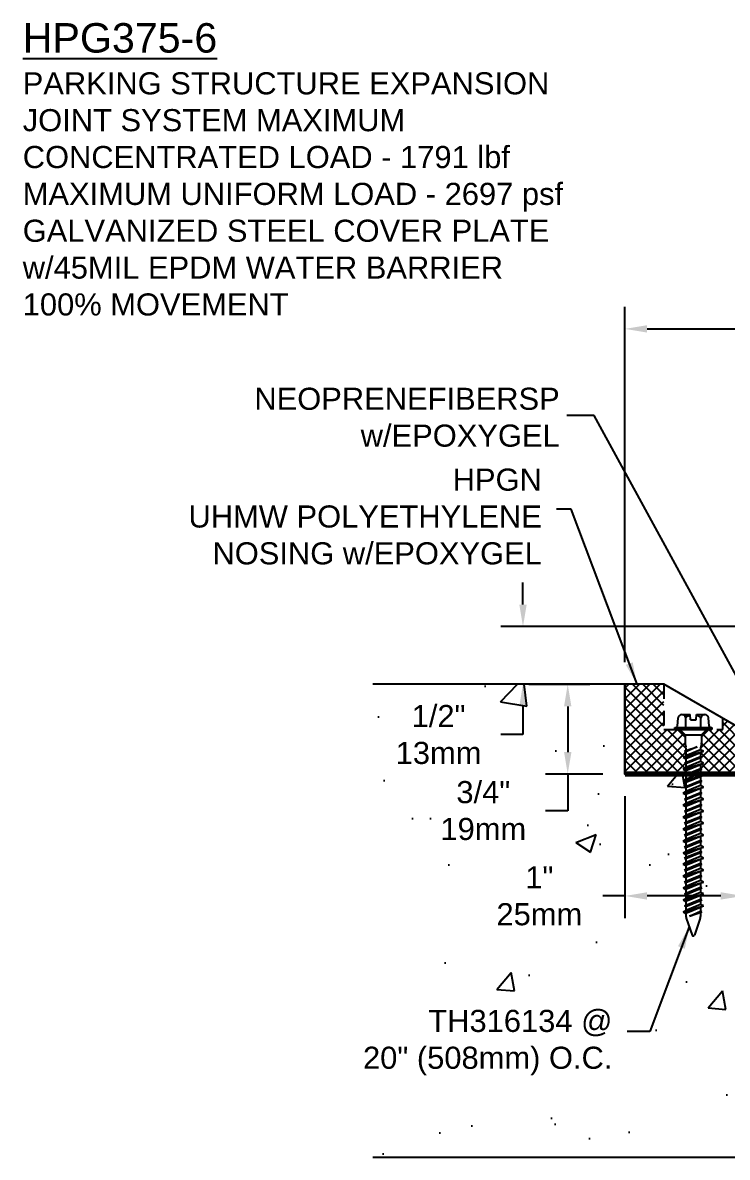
# Model space of a CAD drawing. Extents: x -4.7 to 45, y 0 to 12.
# Drawn here: x -4.72 to 1.26, y 2.34 to 11.96 of the extents above; entities that cross this region are included whole.
import ezdxf

# ---------------------------------------------------------------- set-up
doc = ezdxf.new("R2010")
doc.units = 0
doc.header["$MEASUREMENT"] = 0
doc.linetypes.add('HIDDEN', pattern=[0.375, 0.25, -0.125])
doc.layers.get('0').update_dxf_attribs({"linetype": 'CONTINUOUS'})
doc.layers.get('DEFPOINTS').update_dxf_attribs({"linetype": 'CONTINUOUS'})
for name, color, linetype in [('ANCHORS', 4, 'CONTINUOUS'), ('CONDITIONS', 1, 'CONTINUOUS'), ('DIMENSIONS', 3, 'CONTINUOUS'), ('FILLERS', 2, 'CONTINUOUS'), ('TEXT', 2, 'CONTINUOUS')]:
    doc.layers.add(name, color=color, linetype=linetype)
doc.styles.add('ARIAL', font='ARIAL.TTF')
doc.dimstyles.new('ARIAL', dxfattribs={"dimtxt": 0.1875, "dimasz": 0.1875, "dimexe": 0.1875, "dimexo": 0.1875, "dimgap": 0.1875, "dimtad": 0, "dimtih": 1, "dimtoh": 1, "dimdec": 4, "dimzin": 0, "dimtxsty": 'ARIAL', "dimcen": 0.09, "dimazin": 3, "dimtfac": 1, "dimtdec": 4, "dimtofl": 0, "dimtmove": 0, "dimatfit": 3, "dimtolj": 1, "dimtzin": 0})

# ---------------------------------------------------------------- blocks, each defined once
blk = doc.blocks.new('*D9')
at = {"layer": 'DEFPOINTS', "color": 0}
for p in [(17.8912, 9.3638), (17.8912, 6.5877), (0.3939, 6.3498)]:
    blk.add_point(p, dxfattribs=at)
at = {"layer": 'DIMENSIONS', "color": 0}
for p, q in [((0.3939, 6.5373), (0.3939, 9.5513)), ((17.8912, 6.7752), (17.8912, 9.5513)), ((0.5814, 9.3638), (8.4962, 9.3638)), ((17.7037, 9.3638), (9.7889, 9.3638))]:
    blk.add_line(p, q, dxfattribs=at)
for points in [[(0.5814, 9.395), (0.5814, 9.3325), (0.3939, 9.3638)], [(17.7037, 9.395), (17.7037, 9.3325), (17.8912, 9.3638)]]:
    blk.add_solid(points, dxfattribs=at)
at = {"layer": 'DIMENSIONS', "color": 0, "insert": (9.1425, 9.3638), "char_height": 0.1875, "attachment_point": 5, "style": 'ARIAL'}
blk.add_mtext('\\A1;1\'-5 1/2"\\P445mm', dxfattribs=at)
blk = doc.blocks.new('*D14')
at = {"layer": 'DEFPOINTS', "color": 0}
for p in [(-0.4716, 6.8383), (10.1435, 6.8383), (-0.6088, 6.3498)]:
    blk.add_point(p, dxfattribs=at)
at = {"layer": 'DIMENSIONS', "color": 0}
for p, q in [((-0.4716, 7.0258), (-0.4716, 7.2133)), ((9.956, 6.8383), (-0.6591, 6.8383)), ((-0.4213, 6.3498), (-0.2841, 6.3498)), ((-0.4716, 6.1623), (-0.4716, 5.9226)), ((-0.4716, 5.9226), (-0.6591, 5.9226))]:
    blk.add_line(p, q, dxfattribs=at)
for points in [[(-0.5028, 7.0258), (-0.4403, 7.0258), (-0.4716, 6.8383)], [(-0.5028, 6.1623), (-0.4403, 6.1623), (-0.4716, 6.3498)]]:
    blk.add_solid(points, dxfattribs=at)
at = {"layer": 'DIMENSIONS', "color": 0, "insert": (-1.1877, 5.9226), "char_height": 0.1875, "attachment_point": 5, "style": 'ARIAL'}
blk.add_mtext('\\A1;{1/2"}\\P{13mm}', dxfattribs=at)
blk = doc.blocks.new('*D15')
at = {"layer": 'DEFPOINTS', "color": 0}
for p in [(-0.6088, 6.3498), (-0.0919, 6.3498), (0.3939, 5.5877)]:
    blk.add_point(p, dxfattribs=at)
at = {"layer": 'DIMENSIONS', "color": 0}
for p, q in [((-0.4213, 6.3498), (0.0956, 6.3498)), ((-0.0919, 6.1623), (-0.0919, 5.7752)), ((0.2064, 5.5877), (-0.2794, 5.5877)), ((-0.0919, 5.5877), (-0.0919, 5.2774)), ((-0.0919, 5.2774), (-0.2794, 5.2774))]:
    blk.add_line(p, q, dxfattribs=at)
for points in [[(-0.1231, 6.1623), (-0.0606, 6.1623), (-0.0919, 6.3498)], [(-0.1231, 5.7752), (-0.0606, 5.7752), (-0.0919, 5.5877)]]:
    blk.add_solid(points, dxfattribs=at)
at = {"layer": 'DIMENSIONS', "color": 0, "insert": (-0.808, 5.2774), "char_height": 0.1875, "attachment_point": 5, "style": 'ARIAL'}
blk.add_mtext('\\A1;{3/4"}\\P{19mm}', dxfattribs=at)
blk = doc.blocks.new('TH316134')
for p, q in [((-0.1352, 0.029), (-0.129, 0.1001)), ((-0.0968, 0.1275), (-0.0272, 0.1275)), ((-0.0645, 0.0187), (-0.0645, 0.1001)), ((-0.0232, 0.0825), (-0.0272, 0.1275)), ((0.0233, 0.0825), (0.0272, 0.1275)), ((0.0272, 0.1275), (0.0967, 0.1275)), ((0.0645, 0.0187), (0.0645, 0.1001)), ((0.1352, 0.029), (0.129, 0.1001)), ((-0.1568, 0), (-0.1568, 0.0187)), ((-0.1568, 0.0187), (0.1568, 0.0187)), ((-0.1568, 0), (0.1568, 0)), ((-0.1148, 0), (-0.0698, -0.045)), ((-0.0232, 0.0825), (0.0233, 0.0825)), ((0.1148, 0), (0.0698, -0.045)), ((0.1568, 0.0187), (0.1568, 0)), ((-0.0698, -0.045), (-0.0698, -0.1121)), ((-0.0698, -0.045), (0.0698, -0.045)), ((0.0698, -0.045), (0.0698, -0.1121)), ((-0.0862, -0.2344), (0.0863, -0.1836)), ((-0.0737, -0.1836), (0.0321, -0.1471)), ((-0.0737, -0.1836), (-0.0623, -0.1774)), ((-0.0737, -0.1836), (-0.0623, -0.1898)), ((-0.0687, -0.1217), (-0.0633, -0.1477)), ((-0.0623, -0.1774), (0.0321, -0.1471)), ((0.0321, -0.1471), (-0.0623, -0.1898)), ((-0.0623, -0.1573), (-0.0623, -0.1774)), ((0.0623, -0.1707), (-0.0623, -0.2215)), ((-0.0623, -0.1898), (-0.0623, -0.2215)), ((0.0623, -0.1573), (0.0623, -0.1707)), ((0.0863, -0.1836), (0.0623, -0.1707)), ((0.0863, -0.1836), (0.0623, -0.1965)), ((0.0687, -0.1217), (0.0633, -0.1477)), ((-0.0862, -0.2344), (-0.0623, -0.2215)), ((-0.0862, -0.2344), (-0.0623, -0.2473)), ((-0.0862, -0.3359), (0.0863, -0.2852)), ((-0.0737, -0.2852), (0.0737, -0.2344)), ((-0.0737, -0.2852), (-0.0623, -0.279)), ((-0.0737, -0.2852), (-0.0623, -0.2913)), ((0.0623, -0.1965), (-0.0623, -0.2473)), ((-0.0623, -0.279), (0.0623, -0.2282)), ((0.0623, -0.2405), (-0.0623, -0.2913)), ((-0.0623, -0.2473), (-0.0623, -0.279)), ((0.0623, -0.2722), (-0.0623, -0.323)), ((0.0623, -0.1965), (0.0623, -0.2282)), ((0.0737, -0.2344), (0.0623, -0.2282)), ((0.0737, -0.2344), (0.0623, -0.2405)), ((0.0623, -0.2405), (0.0623, -0.2722)), ((0.0863, -0.2852), (0.0623, -0.2722)), ((0.0863, -0.2852), (0.0623, -0.2981)), ((-0.0862, -0.3359), (-0.0623, -0.323)), ((-0.0862, -0.3359), (-0.0623, -0.3489)), ((-0.0737, -0.3867), (0.0737, -0.3359)), ((-0.0737, -0.3867), (-0.0623, -0.3806)), ((-0.0623, -0.2913), (-0.0623, -0.323)), ((0.0623, -0.2981), (-0.0623, -0.3489)), ((-0.0623, -0.3806), (0.0623, -0.3298)), ((0.0623, -0.3421), (-0.0623, -0.3929)), ((-0.0623, -0.3489), (-0.0623, -0.3806)), ((0.0623, -0.3738), (-0.0623, -0.4246)), ((0.0623, -0.2981), (0.0623, -0.3298)), ((0.0737, -0.3359), (0.0623, -0.3298)), ((0.0737, -0.3359), (0.0623, -0.3421)), ((0.0623, -0.3421), (0.0623, -0.3738)), ((0.0863, -0.3867), (0.0623, -0.3738)), ((-0.0862, -0.4375), (0.0863, -0.3867)), ((-0.0862, -0.4375), (-0.0623, -0.4246)), ((-0.0862, -0.4375), (-0.0623, -0.4504)), ((-0.0737, -0.3867), (-0.0623, -0.3929)), ((-0.0737, -0.4883), (0.0737, -0.4375)), ((-0.0623, -0.3929), (-0.0623, -0.4246)), ((0.0623, -0.3996), (-0.0623, -0.4504)), ((-0.0623, -0.4821), (0.0623, -0.4313)), ((0.0623, -0.4437), (-0.0623, -0.4944)), ((-0.0623, -0.4504), (-0.0623, -0.4821)), ((0.0623, -0.4754), (-0.0623, -0.5261)), ((0.0863, -0.3867), (0.0623, -0.3996)), ((0.0623, -0.3996), (0.0623, -0.4313)), ((0.0737, -0.4375), (0.0623, -0.4313)), ((0.0737, -0.4375), (0.0623, -0.4437)), ((0.0623, -0.4437), (0.0623, -0.4754)), ((0.0863, -0.4883), (0.0623, -0.4754)), ((-0.0862, -0.5391), (0.0863, -0.4883)), ((-0.0862, -0.5391), (-0.0623, -0.5261)), ((-0.0862, -0.5391), (-0.0623, -0.552)), ((-0.0737, -0.4883), (-0.0623, -0.4821)), ((-0.0737, -0.4883), (-0.0623, -0.4944)), ((-0.0737, -0.5898), (0.0737, -0.5391)), ((-0.0623, -0.4944), (-0.0623, -0.5261)), ((0.0623, -0.5012), (-0.0623, -0.552)), ((-0.0623, -0.5837), (0.0623, -0.5329)), ((0.0623, -0.5452), (-0.0623, -0.596)), ((-0.0623, -0.552), (-0.0623, -0.5837)), ((0.0623, -0.5769), (-0.0623, -0.6277)), ((0.0863, -0.4883), (0.0623, -0.5012)), ((0.0623, -0.5012), (0.0623, -0.5329)), ((0.0737, -0.5391), (0.0623, -0.5329)), ((0.0737, -0.5391), (0.0623, -0.5452)), ((0.0623, -0.5452), (0.0623, -0.5769)), ((0.0863, -0.5898), (0.0623, -0.5769)), ((-0.0862, -0.6406), (0.0863, -0.5898)), ((-0.0862, -0.6406), (-0.0623, -0.6277)), ((-0.0862, -0.6406), (-0.0623, -0.6535)), ((-0.0737, -0.5898), (-0.0623, -0.5837)), ((-0.0737, -0.5898), (-0.0623, -0.596)), ((-0.0737, -0.6914), (0.0737, -0.6406)), ((-0.0623, -0.596), (-0.0623, -0.6277)), ((0.0623, -0.6028), (-0.0623, -0.6535)), ((-0.0623, -0.6852), (0.0623, -0.6345)), ((0.0623, -0.6468), (-0.0623, -0.6976)), ((-0.0623, -0.6535), (-0.0623, -0.6852)), ((0.0863, -0.5898), (0.0623, -0.6028)), ((0.0623, -0.6028), (0.0623, -0.6345)), ((0.0737, -0.6406), (0.0623, -0.6345)), ((0.0737, -0.6406), (0.0623, -0.6468)), ((0.0623, -0.6468), (0.0623, -0.6785)), ((-0.0862, -0.7422), (0.0863, -0.6914)), ((-0.0862, -0.7422), (-0.0623, -0.7293)), ((-0.0862, -0.7422), (-0.0623, -0.7551)), ((-0.0737, -0.6914), (-0.0623, -0.6852)), ((-0.0737, -0.6914), (-0.0623, -0.6976)), ((-0.0737, -0.793), (0.0737, -0.7422)), ((0.0623, -0.6785), (-0.0623, -0.7293)), ((-0.0623, -0.6976), (-0.0623, -0.7293)), ((0.0623, -0.7043), (-0.0623, -0.7551)), ((-0.0623, -0.7868), (0.0623, -0.736)), ((0.0623, -0.7484), (-0.0623, -0.7991)), ((-0.0623, -0.7551), (-0.0623, -0.7868)), ((0.0863, -0.6914), (0.0623, -0.6785)), ((0.0863, -0.6914), (0.0623, -0.7043)), ((0.0623, -0.7043), (0.0623, -0.736)), ((0.0737, -0.7422), (0.0623, -0.736)), ((0.0737, -0.7422), (0.0623, -0.7484)), ((0.0623, -0.7484), (0.0623, -0.78)), ((-0.0862, -0.8437), (0.0863, -0.793)), ((-0.0862, -0.8437), (-0.0623, -0.8308)), ((-0.0862, -0.8437), (-0.0623, -0.8567)), ((-0.0737, -0.793), (-0.0623, -0.7868)), ((-0.0737, -0.793), (-0.0623, -0.7991)), ((-0.0737, -0.8945), (0.0737, -0.8437)), ((0.0623, -0.78), (-0.0623, -0.8308)), ((-0.0623, -0.7991), (-0.0623, -0.8308)), ((0.0623, -0.8059), (-0.0623, -0.8567)), ((-0.0623, -0.8884), (0.0623, -0.8376)), ((0.0623, -0.8499), (-0.0623, -0.9007)), ((-0.0623, -0.8567), (-0.0623, -0.8884)), ((0.0863, -0.793), (0.0623, -0.78)), ((0.0863, -0.793), (0.0623, -0.8059)), ((0.0623, -0.8059), (0.0623, -0.8376)), ((0.0737, -0.8437), (0.0623, -0.8376)), ((0.0737, -0.8437), (0.0623, -0.8499)), ((0.0623, -0.8499), (0.0623, -0.8816)), ((-0.0862, -0.9453), (0.0863, -0.8945)), ((-0.0862, -0.9453), (-0.0623, -0.9324)), ((-0.0862, -0.9453), (-0.0623, -0.9582)), ((-0.0737, -0.8945), (-0.0623, -0.8884)), ((-0.0737, -0.8945), (-0.0623, -0.9007)), ((-0.0737, -0.9961), (0.0737, -0.9453)), ((0.0623, -0.8816), (-0.0623, -0.9324)), ((-0.0623, -0.9007), (-0.0623, -0.9324)), ((0.0623, -0.9075), (-0.0623, -0.9582)), ((-0.0623, -0.9899), (0.0623, -0.9391)), ((0.0623, -0.9515), (-0.0623, -1.0023)), ((-0.0623, -0.9582), (-0.0623, -0.9899)), ((0.0863, -0.8945), (0.0623, -0.8816)), ((0.0863, -0.8945), (0.0623, -0.9075)), ((0.0623, -0.9075), (0.0623, -0.9391)), ((0.0737, -0.9453), (0.0623, -0.9391)), ((0.0737, -0.9453), (0.0623, -0.9515)), ((0.0623, -0.9515), (0.0623, -0.9832)), ((-0.0862, -1.0469), (0.0863, -0.9961)), ((-0.0862, -1.0469), (-0.0623, -1.034)), ((-0.0862, -1.0469), (-0.0623, -1.0598)), ((-0.0737, -0.9961), (-0.0623, -0.9899)), ((-0.0737, -0.9961), (-0.0623, -1.0023)), ((-0.0737, -1.0898), (0.0737, -1.0391)), ((0.0623, -0.9832), (-0.0623, -1.034)), ((-0.0623, -1.0023), (-0.0623, -1.034)), ((0.0623, -1.009), (-0.0623, -1.0598)), ((-0.0623, -1.0837), (0.0623, -1.0329)), ((0.0623, -1.0452), (-0.0623, -1.096)), ((-0.0623, -1.052), (-0.0623, -1.0837)), ((0.0863, -0.9961), (0.0623, -0.9832)), ((0.0863, -0.9961), (0.0623, -1.009)), ((0.0623, -1.0012), (0.0623, -1.0329)), ((0.0737, -1.0391), (0.0623, -1.0329)), ((0.0737, -1.0391), (0.0623, -1.0452)), ((0.0623, -1.0452), (0.0623, -1.0769)), ((-0.0862, -1.1406), (0.0863, -1.0898)), ((-0.0862, -1.1406), (-0.0623, -1.1277)), ((-0.0862, -1.1406), (-0.0623, -1.1535)), ((-0.0737, -1.0898), (-0.0623, -1.0837)), ((-0.0737, -1.0898), (-0.0623, -1.096)), ((-0.0737, -1.1914), (0.0737, -1.1406)), ((0.0623, -1.0769), (-0.0623, -1.1277)), ((-0.0623, -1.096), (-0.0623, -1.1277)), ((0.0623, -1.1028), (-0.0623, -1.1535)), ((-0.0623, -1.1852), (0.0623, -1.1345)), ((0.0623, -1.1468), (-0.0623, -1.1976)), ((-0.0623, -1.1535), (-0.0623, -1.1852)), ((0.0863, -1.0898), (0.0623, -1.0769)), ((0.0863, -1.0898), (0.0623, -1.1028)), ((0.0623, -1.1028), (0.0623, -1.1345)), ((0.0737, -1.1406), (0.0623, -1.1345)), ((0.0737, -1.1406), (0.0623, -1.1468)), ((0.0623, -1.1468), (0.0623, -1.1785)), ((-0.0862, -1.2422), (0.0863, -1.1914)), ((-0.0862, -1.2422), (-0.0623, -1.2293)), ((-0.0862, -1.2422), (-0.0623, -1.2551)), ((-0.0737, -1.1914), (-0.0623, -1.1852)), ((-0.0737, -1.1914), (-0.0623, -1.1976)), ((-0.0737, -1.293), (0.0737, -1.2422)), ((0.0623, -1.1785), (-0.0623, -1.2293)), ((-0.0623, -1.1976), (-0.0623, -1.2293)), ((0.0623, -1.2043), (-0.0623, -1.2551)), ((-0.0623, -1.2868), (0.0623, -1.236)), ((0.0623, -1.2484), (-0.0623, -1.2991)), ((0.0863, -1.1914), (0.0623, -1.1785)), ((0.0863, -1.1914), (0.0623, -1.2043)), ((0.0623, -1.2043), (0.0623, -1.236)), ((0.0737, -1.2422), (0.0623, -1.236)), ((0.0737, -1.2422), (0.0623, -1.2484)), ((0.0623, -1.2484), (0.0623, -1.28)), ((-0.0862, -1.3437), (0.0863, -1.293)), ((-0.0862, -1.3437), (-0.0623, -1.3308)), ((-0.0862, -1.3437), (-0.0623, -1.3567)), ((-0.0737, -1.293), (-0.0623, -1.2868)), ((-0.0737, -1.293), (-0.0623, -1.2991)), ((-0.0737, -1.3945), (0.0737, -1.3437)), ((-0.0623, -1.2551), (-0.0623, -1.2868)), ((0.0623, -1.28), (-0.0623, -1.3308)), ((-0.0623, -1.2991), (-0.0623, -1.3308)), ((0.0623, -1.3059), (-0.0623, -1.3567)), ((-0.0623, -1.3884), (0.0623, -1.3376)), ((0.0863, -1.293), (0.0623, -1.28)), ((0.0863, -1.293), (0.0623, -1.3059)), ((0.0623, -1.3059), (0.0623, -1.3376)), ((0.0737, -1.3437), (0.0623, -1.3376)), ((0.0737, -1.3437), (0.0623, -1.3499)), ((-0.0862, -1.4453), (0.0863, -1.3945)), ((-0.0862, -1.4453), (-0.0623, -1.4324)), ((-0.0737, -1.3945), (-0.0623, -1.3884)), ((-0.0737, -1.3945), (-0.0623, -1.4007)), ((0.0623, -1.3499), (-0.0623, -1.4007)), ((-0.0623, -1.3567), (-0.0623, -1.3884)), ((0.0623, -1.3816), (-0.0623, -1.4324)), ((-0.0623, -1.4007), (-0.0623, -1.4324)), ((0.0623, -1.4075), (-0.0623, -1.4582)), ((-0.0623, -1.4899), (0.0623, -1.4391)), ((0.0623, -1.3499), (0.0623, -1.3816)), ((0.0863, -1.3945), (0.0623, -1.3816)), ((0.0863, -1.3945), (0.0623, -1.4075)), ((0.0623, -1.4075), (0.0623, -1.4391)), ((0.0737, -1.4453), (0.0623, -1.4391)), ((-0.0862, -1.4453), (-0.0623, -1.4582)), ((-0.0862, -1.5469), (0.0863, -1.4961)), ((-0.0862, -1.5469), (-0.0623, -1.534)), ((-0.0737, -1.4961), (0.0737, -1.4453)), ((-0.0737, -1.4961), (-0.0623, -1.4899)), ((-0.0737, -1.4961), (-0.0623, -1.5023)), ((0.0623, -1.4515), (-0.0623, -1.5023)), ((-0.0623, -1.4582), (-0.0623, -1.4899)), ((0.0623, -1.4832), (-0.0623, -1.534)), ((-0.0623, -1.5023), (-0.0623, -1.534)), ((0.0623, -1.509), (-0.0623, -1.5598)), ((0.0737, -1.4453), (0.0623, -1.4515)), ((0.0623, -1.4515), (0.0623, -1.4832)), ((0.0863, -1.4961), (0.0623, -1.4832)), ((0.0863, -1.4961), (0.0623, -1.509)), ((0.0623, -1.509), (0.0623, -1.5407)), ((-0.0862, -1.5469), (-0.0623, -1.5598)), ((-0.0623, -1.5598), (-0.0623, -1.5857)), ((-0.0596, -1.601), (-0.0096, -1.7438)), ((-0.0335, -1.5838), (0.0623, -1.5407)), ((-0.0335, -1.5838), (0.0737, -1.5469)), ((0.0623, -1.553), (-0.0335, -1.5838)), ((0.0596, -1.601), (0.0096, -1.7438)), ((0.0737, -1.5469), (0.0623, -1.5407)), ((0.0737, -1.5469), (0.0623, -1.553)), ((0.0623, -1.553), (0.0623, -1.5857))]:
    blk.add_line(p, q)
for centre, radius, start, end in [((-0.0968, 0.0948), 0.0327, 9.28497, 170.71503), ((0, 0.0379), 0.0896, 107.42152, 136.04074), ((0, 0.0379), 0.0896, 43.95926, 72.57848), ((0.0967, 0.0948), 0.0327, 9.28497, 170.71503), ((-0.1464, 0.03), 0.0112, 270, 355), ((0.1464, 0.03), 0.0112, 185, 270), ((-0.0232, -0.1121), 0.0465, 180, 191.9357), ((-0.1088, -0.1573), 0.0465, 0, 11.9357), ((0.1088, -0.1573), 0.0465, 168.0643, 180), ((0.0233, -0.1121), 0.0465, 348.0643, 0), ((-0.0158, -1.5857), 0.0465, 180, 199.30575), ((0.0158, -1.5857), 0.0465, 340.69425, 0), ((0, -1.7394), 0.0106, 204.10008, 335.89992)]:
    blk.add_arc(centre, radius, start, end)
blk = doc.blocks.new('*D18')
at = {"layer": 'DEFPOINTS', "color": 0}
for p in [(0.3939, 5.5877), (1.3939, 5.5877), (1.3939, 4.5544)]:
    blk.add_point(p, dxfattribs=at)
at = {"layer": 'DIMENSIONS', "color": 0}
for p, q in [((0.3939, 5.4002), (0.3939, 4.3669)), ((1.3939, 5.4002), (1.3939, 4.3669)), ((0.3939, 4.5544), (0.2064, 4.5544)), ((1.2064, 4.5544), (0.5814, 4.5544))]:
    blk.add_line(p, q, dxfattribs=at)
for points in [[(0.5814, 4.5857), (0.5814, 4.5232), (0.3939, 4.5544)], [(1.2064, 4.5857), (1.2064, 4.5232), (1.3939, 4.5544)]]:
    blk.add_solid(points, dxfattribs=at)
at = {"layer": 'DIMENSIONS', "color": 0, "insert": (-0.3327, 4.5544), "char_height": 0.1875, "attachment_point": 5, "style": 'ARIAL'}
blk.add_mtext('\\A1;1"\\P25mm', dxfattribs=at)
blk = doc.blocks.new('HPGN')
at = {"layer": 'FILLERS'}
h = blk.add_hatch(dxfattribs=at)
h.set_pattern_fill('ANSI37', color=256, scale=0.5, style=0)
h.paths.add_polyline_path([(8.1962, 21.1673), (8.0259, 21.2656), (8.0259, 21.1702), (7.8904, 21.1702), (7.8454, 21.1252), (7.8454, 21.0581, -0.052126), (7.8444, 21.0485), (7.8389, 21.0225, 0.052126), (7.8379, 21.0129), (7.8379, 20.9995), (7.8619, 20.9866), (7.8379, 20.9737), (7.8379, 20.942), (7.8494, 20.9358), (7.8379, 20.9297), (7.8379, 20.898), (7.8619, 20.885), (7.8379, 20.8721), (7.8379, 20.8404), (7.8494, 20.8343), (7.8379, 20.8281), (7.8379, 20.7964), (7.8456, 20.7923), (8.1962, 20.7923)])
h.paths.add_polyline_path([(7.7059, 21.1252), (7.6609, 21.1702), (7.5257, 21.1702), (7.5257, 21.5544), (7.1962, 21.5544), (7.1962, 20.7923), (7.7134, 20.7923), (7.7134, 20.8213), (7.6894, 20.8343), (7.7134, 20.8472), (7.7134, 20.8789), (7.702, 20.885), (7.7134, 20.8912), (7.7134, 20.9229), (7.6894, 20.9358), (7.7134, 20.9487), (7.7134, 20.9804), (7.702, 20.9866), (7.7134, 20.9928), (7.7134, 21.0129, 0.052126), (7.7124, 21.0225), (7.7069, 21.0485, -0.052126), (7.7059, 21.0581)])
blk.add_lwpolyline([(8.1962, 20.7923), (8.1962, 21.1673), (7.5257, 21.5544), (7.1962, 21.5544), (7.1962, 20.7923)], close=True, dxfattribs=at)
at = {"layer": 'FILLERS', "linetype": 'HIDDEN', "ltscale": 0.5}
blk.add_lwpolyline([(7.5257, 21.5544), (7.5257, 21.1702), (8.0259, 21.1702), (8.0259, 21.2656)], dxfattribs=at)

msp = doc.modelspace()

# ---------------------------------------------------------------- hatches: boundary and pattern name
at = {"layer": 'CONDITIONS'}
h = msp.add_hatch(dxfattribs=at)
h.set_pattern_fill('AR-CONC', color=256, scale=0.25, style=0)
h.paths.add_polyline_path([(2.95635, 5.58766), (2.95635, 5.56317), (2.98035, 5.55025), (2.95635, 5.53732), (2.95635, 5.50563), (2.96938, 5.49862), (2.95635, 5.49331), (2.95635, 5.46161), (2.98035, 5.44869), (2.95635, 5.43576), (2.95635, 5.40407), (2.96938, 5.39706), (2.95635, 5.39174), (2.95635, 5.36005), (2.98035, 5.34712), (2.95635, 5.3342), (2.95635, 5.30251), (2.96938, 5.29549), (2.95635, 5.29018), (2.95635, 5.25849), (2.98035, 5.24556), (2.95635, 5.23264), (2.95635, 5.20094), (2.96938, 5.19393), (2.95635, 5.18862), (2.95635, 5.15692), (2.98035, 5.144), (2.95635, 5.13107), (2.95635, 5.09938), (2.96938, 5.09237), (2.95635, 5.08706), (2.95635, 5.05536), (2.98035, 5.04244), (2.95635, 5.02951), (2.95635, 4.99782), (2.96938, 4.99081), (2.95635, 4.98549), (2.95635, 4.9538), (2.98035, 4.94087), (2.95635, 4.92795), (2.95635, 4.89626), (2.96938, 4.88924), (2.95635, 4.88393), (2.95635, 4.85224), (2.98035, 4.83931), (2.95635, 4.82639), (2.95635, 4.79469), (2.97069, 4.78697), (2.95635, 4.78237), (2.95635, 4.74184), (2.90433, 4.59332, -0.7741233), (2.88388, 4.59332), (2.83185, 4.74184), (2.83185, 4.77561), (2.80785, 4.78853), (2.83185, 4.80146), (2.83185, 4.83315), (2.81883, 4.84016), (2.83185, 4.84548), (2.83185, 4.87717), (2.80785, 4.89009), (2.83185, 4.90302), (2.83185, 4.93471), (2.81883, 4.94173), (2.83185, 4.94704), (2.83185, 4.97873), (2.80785, 4.99166), (2.83185, 5.00458), (2.83185, 5.03627), (2.81883, 5.04329), (2.83185, 5.0486), (2.83185, 5.08029), (2.80785, 5.09322), (2.83185, 5.10614), (2.83185, 5.13784), (2.81883, 5.14485), (2.83185, 5.15016), (2.83185, 5.18186), (2.80785, 5.19478), (2.83185, 5.20771), (2.83185, 5.2394), (2.81883, 5.24641), (2.83185, 5.25173), (2.83185, 5.28342), (2.80785, 5.29634), (2.83185, 5.30927), (2.83185, 5.34096), (2.81883, 5.34798), (2.83185, 5.35329), (2.83185, 5.38498), (2.80785, 5.39791), (2.83185, 5.41083), (2.83185, 5.44252), (2.81883, 5.44954), (2.83185, 5.45485), (2.83185, 5.48654), (2.80785, 5.49947), (2.83185, 5.51239), (2.83185, 5.54409), (2.81883, 5.5511), (2.83185, 5.55641), (2.83185, 5.58766), (1.04323, 5.58766), (1.05958, 5.57885), (1.03558, 5.56592), (1.03558, 5.53423), (1.04861, 5.52722), (1.03558, 5.5219), (1.03558, 5.49021), (1.05958, 5.47729), (1.03558, 5.46436), (1.03558, 5.43267), (1.04861, 5.42565), (1.03558, 5.42034), (1.03558, 5.38865), (1.05958, 5.37572), (1.03558, 5.3628), (1.03558, 5.33111), (1.04861, 5.32409), (1.03558, 5.31878), (1.03558, 5.28709), (1.05958, 5.27416), (1.03558, 5.26124), (1.03558, 5.22954), (1.04861, 5.22253), (1.03558, 5.21722), (1.03558, 5.18552), (1.05958, 5.1726), (1.03558, 5.15967), (1.03558, 5.12798), (1.04861, 5.12097), (1.03558, 5.11565), (1.03558, 5.08396), (1.05958, 5.07104), (1.03558, 5.05811), (1.03558, 5.02642), (1.04861, 5.0194), (1.03558, 5.01409), (1.03558, 4.9824), (1.05958, 4.96947), (1.03558, 4.95655), (1.03558, 4.93267), (1.04861, 4.92565), (1.03558, 4.92034), (1.03558, 4.88865), (1.05958, 4.87572), (1.03558, 4.8628), (1.03558, 4.83111), (1.04861, 4.82409), (1.03558, 4.81878), (1.03558, 4.78709), (1.05958, 4.77416), (1.03558, 4.76124), (1.03558, 4.72954), (1.04861, 4.72253), (1.03558, 4.71722), (1.03558, 4.68552), (1.05958, 4.6726), (1.03558, 4.65967), (1.03558, 4.62798), (1.04861, 4.62097), (1.03558, 4.61565), (1.03558, 4.58396), (1.05958, 4.57104), (1.03558, 4.55811), (1.03558, 4.52642), (1.04861, 4.5194), (1.03558, 4.51409), (1.03558, 4.4824), (1.05958, 4.46947), (1.03558, 4.45655), (1.03558, 4.42486), (1.04992, 4.41714), (1.03558, 4.41253), (1.03558, 4.372), (0.98356, 4.22348, -0.7741233), (0.96311, 4.22348), (0.91108, 4.372), (0.91108, 4.40577), (0.88708, 4.41869), (0.91108, 4.43162), (0.91108, 4.46331), (0.89806, 4.47033), (0.91108, 4.47564), (0.91108, 4.50733), (0.88708, 4.52026), (0.91108, 4.53318), (0.91108, 4.56487), (0.89806, 4.57189), (0.91108, 4.5772), (0.91108, 4.60889), (0.88708, 4.62182), (0.91108, 4.63474), (0.91108, 4.66644), (0.89806, 4.67345), (0.91108, 4.67876), (0.91108, 4.71046), (0.88708, 4.72338), (0.91108, 4.73631), (0.91108, 4.768), (0.89806, 4.77501), (0.91108, 4.78033), (0.91108, 4.81202), (0.88708, 4.82494), (0.91108, 4.83787), (0.91108, 4.86956), (0.89806, 4.87658), (0.91108, 4.88189), (0.91108, 4.90577), (0.88708, 4.91869), (0.91108, 4.93162), (0.91108, 4.96331), (0.89806, 4.97033), (0.91108, 4.97564), (0.91108, 5.00733), (0.88708, 5.02026), (0.91108, 5.03318), (0.91108, 5.06487), (0.89806, 5.07189), (0.91108, 5.0772), (0.91108, 5.10889), (0.88708, 5.12182), (0.91108, 5.13474), (0.91108, 5.16644), (0.89806, 5.17345), (0.91108, 5.17876), (0.91108, 5.21046), (0.88708, 5.22338), (0.91108, 5.23631), (0.91108, 5.268), (0.89806, 5.27501), (0.91108, 5.28033), (0.91108, 5.31202), (0.88708, 5.32494), (0.91108, 5.33787), (0.91108, 5.36956), (0.89806, 5.37658), (0.91108, 5.38189), (0.91108, 5.41358), (0.88708, 5.42651), (0.91108, 5.43943), (0.91108, 5.47112), (0.89806, 5.47814), (0.91108, 5.48345), (0.91108, 5.51514), (0.88708, 5.52807), (0.91108, 5.54099), (0.91108, 5.57269), (0.89806, 5.5797), (0.91108, 5.58501), (0.91108, 5.58766), (0.39389, 5.58766), (0.39389, 6.34979), (-1.74527, 6.34979), (-1.74527, 3.37493), (-1.34321, 3.37493), (-1.34321, 3.67383), (0.45119, 3.67383), (0.45119, 2.93393), (-1.34321, 2.93393), (-1.34321, 2.99763), (-1.74527, 2.99763), (-1.74527, 2.33766), (8.8912, 2.33766), (8.8912, 2.45268), (3.5815, 2.45268), (3.5815, 3.79995), (3.18729, 3.79995), (3.18729, 4.80399), (4.5861, 4.80399), (4.5861, 3.83808), (5.69244, 3.83808), (5.69244, 4.80399), (7.09125, 4.80399), (7.09125, 3.83808), (8.8912, 3.83808), (8.8912, 5.58766), (7.45378, 5.58766), (7.45378, 5.56317), (7.47778, 5.55025), (7.45378, 5.53732), (7.45378, 5.50563), (7.4668, 5.49862), (7.45378, 5.49331), (7.45378, 5.46161), (7.47778, 5.44869), (7.45378, 5.43576), (7.45378, 5.40407), (7.4668, 5.39706), (7.45378, 5.39174), (7.45378, 5.36005), (7.47778, 5.34712), (7.45378, 5.3342), (7.45378, 5.30251), (7.4668, 5.29549), (7.45378, 5.29018), (7.45378, 5.25849), (7.47778, 5.24556), (7.45378, 5.23264), (7.45378, 5.20094), (7.4668, 5.19393), (7.45378, 5.18862), (7.45378, 5.15692), (7.47778, 5.144), (7.45378, 5.13107), (7.45378, 5.09938), (7.4668, 5.09237), (7.45378, 5.08706), (7.45378, 5.05536), (7.47778, 5.04244), (7.45378, 5.02951), (7.45378, 4.99782), (7.4668, 4.99081), (7.45378, 4.98549), (7.45378, 4.9538), (7.47778, 4.94087), (7.45378, 4.92795), (7.45378, 4.89626), (7.4668, 4.88924), (7.45378, 4.88393), (7.45378, 4.85224), (7.47778, 4.83931), (7.45378, 4.82639), (7.45378, 4.79469), (7.46811, 4.78697), (7.45378, 4.78237), (7.45378, 4.74184), (7.40175, 4.59332, -0.7741233), (7.38131, 4.59332), (7.32928, 4.74184), (7.32928, 4.77561), (7.30528, 4.78853), (7.32928, 4.80146), (7.32928, 4.83315), (7.31625, 4.84016), (7.32928, 4.84548), (7.32928, 4.87717), (7.30528, 4.89009), (7.32928, 4.90302), (7.32928, 4.93471), (7.31625, 4.94173), (7.32928, 4.94704), (7.32928, 4.97873), (7.30528, 4.99166), (7.32928, 5.00458), (7.32928, 5.03627), (7.31625, 5.04329), (7.32928, 5.0486), (7.32928, 5.08029), (7.30528, 5.09322), (7.32928, 5.10614), (7.32928, 5.13784), (7.31625, 5.14485), (7.32928, 5.15016), (7.32928, 5.18186), (7.30528, 5.19478), (7.32928, 5.20771), (7.32928, 5.2394), (7.31625, 5.24641), (7.32928, 5.25173), (7.32928, 5.28342), (7.30528, 5.29634), (7.32928, 5.30927), (7.32928, 5.34096), (7.31625, 5.34798), (7.32928, 5.35329), (7.32928, 5.38498), (7.30528, 5.39791), (7.32928, 5.41083), (7.32928, 5.44252), (7.31625, 5.44954), (7.32928, 5.45485), (7.32928, 5.48654), (7.30528, 5.49947), (7.32928, 5.51239), (7.32928, 5.54409), (7.31625, 5.5511), (7.32928, 5.55641), (7.32928, 5.58766)])
h.paths.add_polyline_path([(0.16138, 4.91965), (0.16138, 4.24168), (-0.73671, 4.24168), (-0.73671, 4.90055), (-1.20486, 4.90055), (-1.20486, 5.52122), (-1.60613, 5.52122), (-1.60613, 6.27557), (-0.7176, 6.27557), (-0.7176, 5.60716), (-0.37365, 5.60716), (-0.37365, 4.91965)], flags=16)
h.paths.add_polyline_path([(-1.57577, 6.22312), (-0.79968, 6.22312), (-0.79968, 5.62208), (-1.57577, 5.62208)], flags=8)
h.paths.add_polyline_path([(-1.19608, 5.5779), (-0.41998, 5.5779), (-0.41998, 4.97699), (-1.19608, 4.97699)], flags=8)
h.paths.add_polyline_path([(-0.73118, 4.85369), (0.06576, 4.85369), (0.06576, 4.25521), (-0.73118, 4.25521)], flags=8)

# ---------------------------------------------------------------- linework, layer by layer
msp.add_lwpolyline([(-1.74527, 2.33766), (8.8912, 2.33766), (8.8912, 5.58766), (0.39389, 5.58766), (0.39389, 6.34979), (-1.74527, 6.34979)], dxfattribs=at)
at = {"layer": 'FILLERS'}
msp.add_lwpolyline([(0.39389, 5.58766, 0.045, 0.045, 0), (8.91394, 5.58766, 0.045, 0.045, 1.0026622), (14.86847, 5.58766, 0.045, 0.045, 0), (17.8912, 5.58766, 0, 0, 0)], format="xyseb", dxfattribs=at)

# ---------------------------------------------------------------- block references
at = {"layer": 'ANCHORS'}
msp.add_blockref('TH316134', (0.97333, 5.96557), dxfattribs=at)
at = {"layer": 'FILLERS'}
msp.add_blockref('HPGN', (-6.80233, -15.20462), dxfattribs=at)

# ---------------------------------------------------------------- texts
at = {"layer": 'TEXT', "insert": (-4.71553, 11.95706), "char_height": 0.25, "width": 4.581, "attachment_point": 1, "style": 'ARIAL'}
msp.add_mtext('{\\LHPG375-6\\P\\H0.75x;\\lPARKING STRUCTURE EXPANSION JOINT SYSTEM MAXIMUM CONCENTRATED LOAD - 1791 lbf\\PMAXIMUM UNIFORM LOAD - 2697 psf\\PGALVANIZED STEEL COVER PLATE\\Pw/45MIL EPDM WATER BARRIER\\P100% MOVEMENT}', dxfattribs=at)
at = {"layer": 'TEXT', "char_height": 0.1875, "attachment_point": 6, "style": 'ARIAL'}
for s, insert in [('NEOPRENEFIBERSP\\Pw/EPOXYGEL', (-0.1599, 8.61347)), ('HPGN\\PUHMW POLYETHYLENE\\PNOSING w/EPOXYGEL', (-0.31148, 7.77138)), ('\\A1;TH316134 @\\P20" (508mm) O.C.', (0.28724, 3.31015))]:
    msp.add_mtext(s, dxfattribs=dict(at, insert=insert))

# ---------------------------------------------------------------- dimensions: what is measured, and where the dimension line sits
at = {"layer": 'DIMENSIONS'}
for base, p1, p2, text, picture, middle in [((17.8912, 9.36378), (0.39389, 6.34979), (17.8912, 6.58766), '<>\\P445mm', '*D9', (9.14255, 9.36378)), ((1.39389, 4.55445), (0.39389, 5.58766), (1.39389, 5.58766), '<>\\P25mm', '*D18', (-0.33271, 4.55445))]:
    dim = msp.add_linear_dim(base=base, p1=p1, p2=p2, text=text, dimstyle='ARIAL', dxfattribs=at)
    dim.commit()
    dim.dimension.update_dxf_attribs({"geometry": picture, "text_midpoint": middle, "dimtype": 160})
for base, p1, p2, text, picture, middle in [((-0.47156, 6.8383), (-0.6088, 6.34981), (10.14352, 6.8383), '{<>}\\P{13mm}', '*D14', (-1.18773, 5.9226)), ((-0.091859, 6.34981), (0.393888, 5.587656), (-0.608796, 6.34981), '{<>}\\P{19mm}', '*D15', (-0.80803, 5.277447))]:
    dim = msp.add_linear_dim(base=base, p1=p1, p2=p2, angle=90, text=text, dimstyle='ARIAL', dxfattribs=at)
    dim.commit()
    dim.dimension.update_dxf_attribs({"geometry": picture, "text_midpoint": middle, "dimtype": 160})

# ---------------------------------------------------------------- leaders
at = {"layer": 'TEXT', "color": 2}
msp.add_leader([(1.58705, 5.96266), (0.13139, 8.62995), (-0.09875, 8.62995)], dimstyle='ARIAL', dxfattribs=at)
at = {"layer": 'TEXT', "annotation_type": 0, "has_hookline": 1, "hookline_direction": 1}
for points, override, text_width in [([(0.49606, 6.34979), (-0.06148, 7.83388), (-0.18648, 7.83388)], {"dimgap": 0.125, "dimtad": 0}, 2.96355), ([(0.9387, 4.29318), (0.60539, 3.4039), (0.41224, 3.4039)], {"dimgap": 0.125}, 2.08578)]:
    msp.add_leader(points, dimstyle='ARIAL', override=override, dxfattribs=dict(at, text_width=text_width))

doc.saveas('drawing.dxf')
